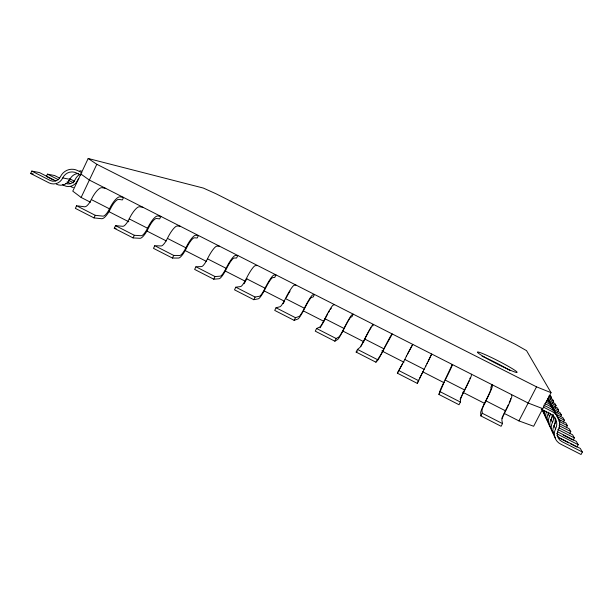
<?xml version="1.0" encoding="UTF-8"?>
<svg xmlns="http://www.w3.org/2000/svg" width="613" height="613" viewBox="0 0 613 613"><rect width="100%" height="100%" fill="white"/><g stroke="black" fill="none" stroke-linecap="round" stroke-linejoin="round"><path stroke-width="0.92" d="M471.405 374.198L471.397 375.424A14.52 0.697 -63.2 0 1 464.731 390.029A8.896 0.437 -63.2 0 0 460.647 398.963L460.401 402.067L459.03 404.741L438.931 394.458L440.517 389.416L452.287 364.482L452.08 365.601A14.49 0.406 -63.2 0 1 445.184 380.06L464.731 390.029M438.931 394.458L444.149 382.114M402.726 363.448L397.37 373.179L417.3 383.386L421.238 375.118M417.3 383.386L418.786 379.999M80.724 175.142L76.51 173.004A10.72 10.298 -88.6 0 0 62.733 177.939A10.697 10.252 -88.3 0 1 49.009 182.858L30.65 173.479L31.769 171.081L39.454 172.582L55.867 180.958M59.591 178.084L54.611 175.54L47.462 174.146L46.373 176.46L53.132 179.908M504.438 413.514L518.92 420.901L533.647 426.265L551.049 392.68L526.544 350.651L515.395 344.345L215.975 193.754L203.294 188.053L88.18 158.491L72.771 191.141L81.131 197.463L90.494 202.244M76.594 205.753L75.361 208.366L94.019 217.914L101.804 218.726A11.44 3.594 -62.5 0 0 110.409 208.956A11.21 3.448 -62.6 0 1 118.853 199.363L122.385 199.945L123.573 197.447L120.056 196.85A14.015 4.314 -62.6 0 0 109.482 208.834A8.582 2.697 -62.5 0 1 103.022 216.159L95.26 215.301L76.594 205.753L84.724 206.811A8.567 2.85 -62.5 0 0 91.306 199.562A13.984 4.559 -62.6 0 1 102.064 187.701L105.765 188.398M81.131 197.463L96.816 164.292L88.18 158.491M94.019 217.914L95.26 215.301M115.52 225.661L134.331 235.285L141.319 235.737A8.613 2.375 -62.6 0 0 147.534 228.235A14.068 3.793 -62.7 0 1 157.702 215.983L160.859 216.389L159.656 218.895L156.484 218.504A11.256 3.034 -62.7 0 0 148.361 228.312A11.486 3.165 -62.6 0 1 140.086 238.304L133.075 237.905L114.271 228.281L115.52 225.661L122.876 226.312A8.597 2.529 -62.6 0 0 129.213 218.895A14.038 4.046 -62.6 0 1 139.572 206.765L142.906 207.271M133.075 237.905L134.331 235.285M154.752 245.729L153.495 248.357L172.452 258.065L178.674 258.042A11.532 2.72 -62.7 0 0 186.62 247.821A11.295 2.613 -62.7 0 1 194.413 237.798L197.21 237.99L198.428 235.484L195.639 235.262A14.122 3.272 -62.7 0 0 185.885 247.798A8.651 2.046 -62.7 0 1 179.916 255.468L173.724 255.429L154.752 245.729L161.326 245.966A8.636 2.199 -62.7 0 0 167.418 238.38A14.091 3.525 -62.7 0 1 177.372 225.982L180.337 226.289M172.452 258.065L173.724 255.429M195.915 266.778L194.635 269.413L213.761 279.206L219.14 278.746A11.578 2.26 -62.8 0 0 226.733 268.287A11.341 2.168 -62.8 0 1 234.189 258.027L236.595 258.012L237.821 255.498L235.423 255.483A14.176 2.713 -62.8 0 0 226.097 268.31A8.682 1.693 -62.8 0 1 220.396 276.156L215.04 276.563L195.915 266.778L201.662 266.578A8.666 1.854 -62.8 0 0 207.485 258.816A14.153 2.965 -62.8 0 1 217.002 246.127L219.584 246.234M213.761 279.206L215.04 276.563M235.806 287.19L234.518 289.826L253.797 299.696L258.364 298.807A11.624 1.808 -62.9 0 0 265.613 288.118A11.386 1.732 -62.9 0 1 272.724 277.628L274.754 277.413L275.988 274.9L273.973 275.076A14.237 2.168 -62.9 0 0 265.077 288.194A8.72 1.356 -62.9 0 1 259.636 296.217L255.092 297.052L235.806 287.19L240.74 286.555A8.705 1.517 -62.8 0 0 246.311 278.624A14.206 2.429 -62.9 0 1 255.414 265.644L257.613 265.559M253.797 299.696L255.092 297.052M295.933 285.03L294.125 285.321A14.268 1.877 -62.9 0 0 285.451 298.585A8.735 1.172 -62.9 0 1 280.141 306.699L276.034 307.764L274.724 310.408L294.163 320.361L297.903 319.028A11.678 1.341 -62.9 0 0 304.807 308.101A11.432 1.287 -63 0 1 311.573 297.382L313.212 296.968L314.461 294.447L312.837 294.83A14.291 1.609 -63 0 0 304.37 308.232A8.758 1.011 -62.9 0 1 299.19 316.431L295.481 317.71L294.163 320.361M334.56 304.661L333.143 305.151A14.321 1.318 -63 0 0 324.905 318.706A8.774 0.828 -63 0 1 319.863 326.997L316.592 328.507L315.266 331.158L334.867 341.196L337.763 339.418A11.724 0.874 -63 0 0 344.307 328.246A11.478 0.843 -63 0 1 350.728 317.296L351.969 316.676L353.234 314.147L352 314.737A14.352 1.05 -63 0 0 343.97 328.438A8.789 0.659 -63 0 1 339.058 336.813L336.192 338.537L334.867 341.196M419.453 378.642L422.119 373.348M428.127 361.379L431.698 354.023L426.97 363.701M375.915 362.199C378.696 357.854 381.868 353.686 383.899 348.805A14.405 0.475 -63.1 0 1 391.485 334.805L392.312 334.001L384.129 348.559A11.77 0.398 -63.1 0 1 377.945 359.969L375.915 362.199L356.145 352.084L357.479 349.425L359.9 347.471A8.812 0.467 -63.1 0 0 364.674 338.997A14.375 0.751 -63.1 0 1 372.474 325.143L373.493 324.446L372.65 326.131M421.575 374.382L423.116 371.378M425.652 366.313L427.522 362.643M403.569 361.892L406.496 356.038M422.901 371.762L425.874 365.923M403.729 361.486L397.37 373.179M406.319 356.459L408.158 352.781M480.845 415.905L482.224 413.231L482.002 409.882A8.919 0.628 -63.3 0 1 485.94 400.848A14.551 1.004 -63.3 0 0 492.362 386.083L492.155 384.742L490.844 387.293L491.044 388.657A11.639 0.805 -63.3 0 1 485.902 400.465A11.892 0.835 -63.3 0 0 480.661 412.511L480.845 415.905L501.112 426.28L502.499 423.598L501.84 420.028A8.934 0.812 -63.3 0 1 505.641 410.894A14.582 1.295 -63.3 0 0 511.84 395.975L511.426 394.534M407.653 353.862L412.733 344.383L408.84 351.563M518.92 420.901L536.521 386.834L551.049 392.68M550.413 399.032L551.34 397.239L550.282 395.377M552.673 403.139L553.631 401.293L552.512 399.316L548.374 397.224M555.079 407.484L556.06 405.591L554.88 403.492L548.06 400.044M557.631 412.105L558.642 410.151L557.386 407.921L550.735 404.549M560.688 416.342L561.385 414.993L560.044 412.626L552.711 408.909M563.224 422.242L564.312 420.158L562.88 417.637L555.309 413.79M566.312 427.82L567.431 425.675L565.906 422.978L558.451 419.192M569.607 433.789L570.772 431.567L569.132 428.686L559.324 423.698M573.147 440.195L574.35 437.897L572.596 434.801L559.041 427.897M557.822 431.943L576.312 441.368L578.197 444.693L576.948 447.084L570.396 443.743M556.995 435.307A8.444 8.23 16.8 0 0 560.236 438.195L580.312 448.432L582.35 452.034L581.055 454.509L560.604 444.073A11.478 11.18 16.9 0 1 555.562 428.954A11.425 11.157 17.9 0 0 550.52 413.852L541.187 409.109M356.145 352.084L357.371 351.08M114.271 228.281L116.11 228.434M30.65 173.479L33.217 173.969M62.733 177.939L69.897 179.325A10.528 10.122 -88.6 0 1 78.303 173.441M542.773 408.649L528.153 403.032L89.352 180.061L80.855 174.008M96.816 164.292L536.521 386.834M548.896 396.006L551.34 397.239M547.761 398.32L553.631 401.293M548.696 401.852L556.06 405.591M545.854 402.136L547.455 402.948A13.494 13.195 17.4 0 1 554.19 410.71M551.049 406.296L558.642 410.151M544.735 403.507L548.811 405.576A13.739 13.432 17.6 0 1 555.669 413.476M543.677 405.147L550.344 408.526A14.022 13.693 17.7 0 1 557.792 418.342M554.773 411.637L561.385 414.993M81.858 172.736L77.652 170.59A13.394 12.873 -88.6 0 0 60.426 176.766A8.023 7.693 -88.3 0 1 50.136 180.452L31.769 171.081M543.325 407.055L551.807 411.369A14.283 13.946 17.9 0 1 558.114 430.257A8.605 8.383 16.9 0 0 561.891 441.59L582.35 452.034M556.987 416.442L564.312 420.158M558.343 419.759L560.788 421.001M559.018 421.392L567.431 425.675M559.125 425.644L570.772 431.567M69.583 178.735L74.648 181.31M68.602 180.329L73.499 182.827M557.861 429.498L574.35 437.897M67.07 181.892L70.395 183.586M563.255 435.161L572.32 439.782M47.462 174.146L58.442 179.747M578.197 444.693L558.52 434.663A8.283 8.069 16.6 0 1 556.742 433.452M62.419 184.643L64.104 185.501A10.314 9.908 -88.2 0 0 77.368 180.766A10.337 9.946 -88.5 0 1 78.809 178.521M559.738 438.303L568.757 442.9M91.306 199.562L109.482 208.834M129.213 218.895L147.534 228.235M167.418 238.38L185.885 247.798M207.485 258.816L226.097 268.31M246.311 278.624L265.077 288.194M285.451 298.585L304.37 308.232M324.905 318.706L343.97 328.438M364.674 338.997L383.899 348.805M404.764 359.448L424.15 369.332M485.94 400.848L505.641 410.894M108.386 211.37L128.822 221.806M146.714 230.932L166.299 240.932M185.042 250.495L206.336 261.36M225.071 270.923L245.514 281.359M264.249 290.922L284.693 301.358M303.427 310.921L323.871 321.35M342.606 330.92L363.9 341.786M381.792 350.912L403.936 362.214M422.671 371.777L443.965 382.65M462.7 392.213L484.845 403.515M276.034 307.764L295.481 317.71M316.592 328.507L336.192 338.537M357.479 349.425L377.256 359.532M398.718 370.513L418.648 380.711M440.295 391.784L460.401 402.067M482.224 413.231L502.499 423.598M548.865 412.151A10.413 10.183 17.1 0 1 548.191 413.798L549.516 416.518A10.636 10.375 16.3 0 0 550.106 426.901M552.16 415.147A10.796 10.551 17.4 0 1 551.003 419.576L552.428 422.503A11.042 10.766 16.6 0 0 553.033 433.268M554.673 417.415A11.218 10.957 17.7 0 1 554.022 425.797L555.562 428.954M482.048 356.222A22.237 1.678 27.1 0 1 510.391 370.658M555.524 437.935A11.264 10.973 16.8 0 1 554.022 425.797M543.486 411.576A9.578 9.364 15.5 0 1 542.459 410.273M545.899 416.786A9.908 9.678 15.8 0 1 543.241 410.664M544.719 414.235A9.747 9.524 15.6 0 1 542.191 409.04M548.482 422.357A10.26 10.015 16.1 0 1 546.444 411.744M547.217 419.637A10.084 9.854 15.9 0 1 544.712 410.833M548.382 399.592A12.773 12.498 16.9 0 1 549.83 402.557M547.93 398.649A12.559 12.291 16.8 0 1 548.543 400.151M548.773 423.997A10.452 10.199 16.2 0 1 548.191 413.798M546.796 400.618A13.241 12.95 17.2 0 1 553.079 409.469M552.819 415.361A13.241 12.95 17.2 0 1 552.244 416.963M550.428 413.974A10.59 10.36 17.2 0 1 549.516 416.518M551.194 419.637A7.977 7.785 16.3 0 1 551.876 417.721M547.578 399.668A13.011 12.727 17.1 0 1 551.263 405.239M553.439 432.272A10.842 10.574 16.5 0 1 551.003 419.576M555.853 421.3A13.739 13.432 17.6 0 1 554.88 423.752A8.283 8.069 16.6 0 0 554.167 425.736M553.056 414.288A10.996 10.743 17.6 0 1 552.428 422.503M460.087 399.423A11.869 0.582 -63.2 0 1 461.681 395.898M462.079 395.063A11.869 0.582 -63.2 0 1 464.746 389.676M470.079 377.999A11.616 0.552 -63.2 0 1 469.895 378.681M469.114 380.604A11.616 0.552 -63.2 0 1 465.091 388.994M501.848 418.35A11.915 1.08 -63.3 0 1 502.53 416.763M502.913 415.92A11.915 1.08 -63.3 0 1 505.196 411.17M510.506 398.557A11.662 1.034 -63.3 0 1 510.43 399.301M509.993 400.695A11.662 1.034 -63.3 0 1 509.227 402.664M508.177 405.063A11.662 1.034 -63.3 0 1 505.549 410.488M246.893 278.563A11.601 2.023 -62.8 0 1 245.867 280.57M245.514 281.229A11.601 2.023 -62.8 0 1 244.074 283.727M362.214 344.062A11.747 0.628 -63.1 0 0 364.957 338.782A11.501 0.605 -63.1 0 1 367.356 334.123M361.777 344.866A11.747 0.628 -63.1 0 1 360.957 346.353M367.693 333.503A11.501 0.605 -63.1 0 1 368.536 331.955M368.934 331.242A11.501 0.605 -63.1 0 1 371.187 327.702M322.515 323.794A11.701 1.103 -63 0 0 325.288 318.545A11.455 1.057 -63 0 1 326.315 316.523M322.07 324.584A11.701 1.103 -63 0 1 321.204 326.039M320.806 326.691A11.701 1.103 -63 0 1 320.063 327.832M326.66 315.856A11.455 1.057 -63 0 1 327.71 313.925M328.491 312.53A11.455 1.057 -63 0 1 329.342 311.09M330.461 309.343A11.455 1.057 -63 0 1 331.326 308.193M284.202 301.803A11.655 1.563 -62.9 0 1 283.137 303.68M286.263 297.803A11.409 1.502 -62.9 0 1 288.371 293.888M288.723 293.282A11.409 1.502 -62.9 0 1 290.072 291.098M73.391 187.555A10.145 9.747 -88.2 0 1 70.985 186.712M79.368 174.59A12.919 12.429 -88.5 0 0 75.138 179.632A7.739 7.433 -88.2 0 1 65.79 183.456M69.897 179.325A10.513 10.084 -88.3 0 1 56.396 184.153M79.79 170.805A13.164 12.658 -88.6 0 1 81.429 171.019M484.554 357.164A22.237 1.624 27.1 0 0 516.82 372.474A22.237 1.624 27.1 0 0 490.569 357.103A22.237 1.624 27.1 0 0 484.554 357.164"/></g></svg>
